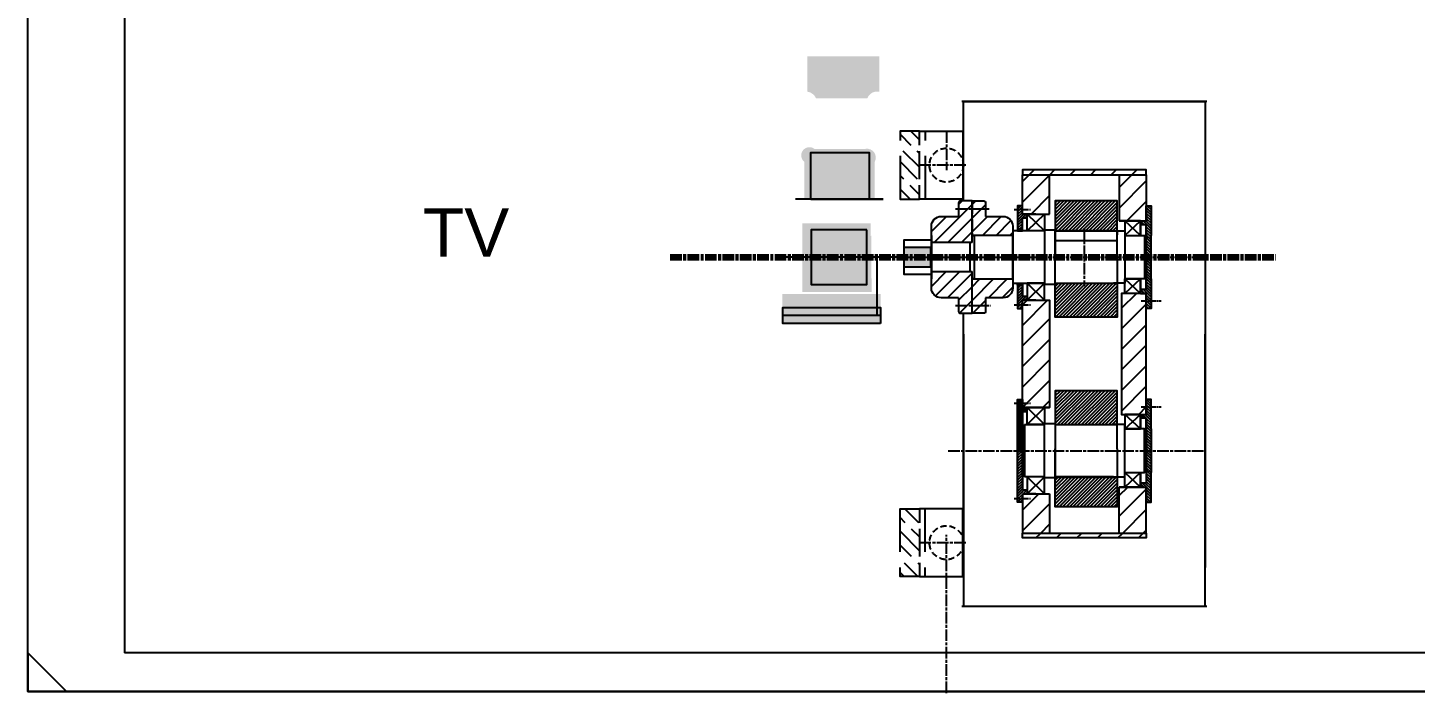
# Model space of a CAD drawing. Header units: millimetres. Extents: x -15074 to 21675, y -7568 to 6574.
# Drawn here: x 17685 to 19120, y 779 to 1467 of the extents above; entities that cross this region are included whole.
import ezdxf

# ---------------------------------------------------------------- set-up
doc = ezdxf.new("R2010")
doc.units = ezdxf.units.MM
for name, pattern in [('AM_ISO08W050', [18, 12, -1.5, 3, -1.5]), ('AM_ISO08W050x2', [9, 6, -0.75, 1.5, -0.75]), ('Amconstr', [9999, 9999, 0]), ('HIDDEN', [9.525, 6.35, -3.175])]:
    doc.linetypes.add(name, pattern=pattern)
for name, color, linetype, lineweight in [('AM_4', 92, 'Continuous', 25), ('AM_7', 142, 'AM_ISO08W050', 25), ('AM_8', 1, 'Continuous', 25), ('AM_CL', 1, 'Amconstr', 25)]:
    doc.layers.add(name, color=color, linetype=linetype, lineweight=lineweight)
doc.styles.get("Standard").update_dxf_attribs({"font": 'arial.ttf'})
doc.linetypes.add('Amzigzag', pattern='A,0.0001,[136,genltshp.shx,S=0.04,R=0,X=0,Y=0],-11', length=11.0001)
pattern_1 = [(45, (-305936.1341, -103511.4045), (-1.414213562, 1.414213562), [])]
pattern_2 = [(45, (-305936.1341, -103511.4045), (-0.7071067812, 0.7071067812), [])]
pattern_3 = [(135, (-305936.1341, -103511.4045), (-1.414213562, -1.414213562), [])]
pattern_4 = [(45, (10582.429, -1053.184), (-10.606602, 10.606602), [])]
pattern_5 = [(135, (-307119.982, -103436.944), (-7.0710678, -7.0710678), [])]
pattern_6 = [(45, (12038.4768, -1044.269), (-0.9899495, 0.9899495), [])]
pattern_7 = [(45, (10582.429, -1053.184), (-7.071068, 7.071068), [])]
pattern_8 = [(45, (12038.4767526, -1044.26900412), (-7.07106781187e-05, 7.07106781187e-05), [])]
pattern_9 = [(45, (15513.8655, -501.4792), (-1.767767, 1.767767), [])]
pattern_10 = [(45, (15513.8979, -499.4652), (-1.767767, 1.767767), [])]

msp = doc.modelspace()

# ---------------------------------------------------------------- hatches: boundary and pattern name
at = {"layer": 'AM_8', "true_color": 0xffffff}
h = msp.add_hatch(dxfattribs=at)
h.set_pattern_fill('_U', scale=0.0001, angle=225, style=0, pattern_type=0)
h.set_pattern_definition([(225, (26455.00768036, 4051.79688511), (7.07106781187e-05, -7.07106781187e-05), [])])
edge = h.paths.add_edge_path()
edge.add_line((18491.324, 1400.806), (18491.324, 1437.356))
edge.add_line((18491.324, 1437.356), (18565.459, 1437.356))
edge.add_line((18565.459, 1437.356), (18565.459, 1400.806))
edge.add_arc((18563.353, 1390.199), 10.815, 78.770049, 159.563225)
edge.add_line((18553.218, 1393.975), (18500.218, 1393.975))
edge.add_arc((18489.475, 1389.193), 11.759, 23.991719, 80.952488)
at = {"layer": 'AM_8', "true_color": 0x000000}
h = msp.add_hatch(dxfattribs=at)
h.set_pattern_fill('_U', color=18, scale=10, angle=135, style=0, pattern_type=0)
h.set_pattern_definition(pattern_5)
h.paths.add_polyline_path([(18587.004, 1345.62), (18607.004, 1345.62), (18607.004, 1359.945), (18587.004, 1359.945)])
at = {"layer": 'AM_8', "true_color": 0xffffff}
h = msp.add_hatch(dxfattribs=at)
h.set_pattern_fill('_U', scale=0.0001, angle=45, style=0, pattern_type=0)
h.set_pattern_definition(pattern_8)
edge = h.paths.add_edge_path()
edge.add_line((18488, 1328.445), (18488, 1289.795))
edge.add_line((18488, 1289.795), (18560.884, 1289.795))
edge.add_line((18560.884, 1289.795), (18560.884, 1328.445))
edge.add_arc((18552.838, 1332.767), 9.133, 331.75846, 458.626771)
edge.add_line((18551.468, 1341.796), (18498.468, 1341.796))
edge.add_arc((18493.387, 1335.001), 8.485, 53.21399, 230.588994)
at = {"layer": 'AM_8', "true_color": 0x000000}
h = msp.add_hatch(dxfattribs=at)
h.set_pattern_fill('_U', color=18, scale=10, angle=135, style=0, pattern_type=0)
h.set_pattern_definition(pattern_5)
h.paths.add_polyline_path([(18587.004, 1339.27), (18587.004, 1310.62), (18607.004, 1310.62), (18607.004, 1339.27)])
h = msp.add_hatch(dxfattribs=at)
h.set_pattern_fill('_U', color=18, scale=15, angle=45, style=0, pattern_type=0)
h.set_pattern_definition(pattern_4)
h.paths.add_polyline_path([(18841.504, 1319.945), (18713.504, 1319.945), (18713.504, 1314.945), (18841.504, 1314.945)])
h = msp.add_hatch(dxfattribs=at)
h.set_pattern_fill('_U', color=18, scale=15, angle=45, style=0, pattern_type=0)
h.set_pattern_definition(pattern_4)
h.paths.add_polyline_path([(18741.504, 1274.445), (18741.504, 1314.945), (18713.504, 1314.945), (18713.504, 1274.445)])
h = msp.add_hatch(dxfattribs=at)
h.set_pattern_fill('_U', color=18, scale=15, angle=45, style=0, pattern_type=0)
h.set_pattern_definition(pattern_4)
h.paths.add_polyline_path([(18841.504, 1267.445), (18841.504, 1314.945), (18813.504, 1314.945), (18813.504, 1267.445)])
h = msp.add_hatch(dxfattribs=at)
h.set_pattern_fill('_U', color=18, scale=10, angle=135, style=0, pattern_type=0)
h.set_pattern_definition(pattern_5)
h.paths.add_polyline_path([(18587.004, 1289.945), (18607.004, 1289.945), (18607.004, 1304.27), (18587.004, 1304.27)])
h = msp.add_hatch(dxfattribs=at)
h.set_pattern_fill('_U', color=18, scale=10, angle=45, style=0, pattern_type=0)
h.set_pattern_definition(pattern_7)
edge = h.paths.add_edge_path()
edge.add_line((18619.504, 1261.945), (18619.504, 1244.945))
edge.add_line((18619.504, 1244.945), (18661.504, 1244.945))
edge.add_line((18661.504, 1244.945), (18661.504, 1287.945))
edge.add_line((18661.504, 1287.945), (18649.504, 1287.945))
edge.add_arc((18649.504, 1285.945), 2, 90, 180)
edge.add_line((18647.504, 1285.945), (18647.504, 1271.945))
edge.add_line((18647.504, 1271.945), (18629.504, 1271.945))
edge.add_arc((18629.504, 1261.945), 10, 90, 180)
h = msp.add_hatch(dxfattribs=at)
h.set_pattern_fill('_U', color=18, scale=10, angle=45, style=0, pattern_type=0)
h.set_pattern_definition(pattern_7)
edge = h.paths.add_edge_path()
edge.add_arc((18673.504, 1285.945), 2, 0, 90)
edge.add_line((18673.504, 1287.945), (18661.504, 1287.945))
edge.add_line((18661.504, 1287.945), (18661.504, 1252.445))
edge.add_line((18661.504, 1252.445), (18703.504, 1252.445))
edge.add_line((18703.504, 1252.445), (18703.504, 1261.945))
edge.add_arc((18693.504, 1261.945), 10, 360, 450)
edge.add_line((18693.504, 1271.945), (18675.504, 1271.945))
edge.add_line((18675.504, 1271.945), (18675.504, 1285.945))
h = msp.add_hatch(dxfattribs=at)
h.set_pattern_fill('_U', color=18, scale=2, angle=45, style=0, pattern_type=0)
h.set_pattern_definition(pattern_1)
h.paths.add_polyline_path([(18713.504, 1282.945), (18708.504, 1282.945), (18708.504, 1258.945), (18713.504, 1258.945), (18713.504, 1270.445), (18718.504, 1270.445), (18718.504, 1274.445), (18713.504, 1274.445)])
h = msp.add_hatch(dxfattribs=at)
h.set_pattern_fill('_U', color=18, scale=2.5, angle=45, style=0, pattern_type=0)
h.set_pattern_definition(pattern_9)
h.paths.add_polyline_path([(18811.472, 1287.931), (18747.472, 1287.931), (18747.472, 1257.245), (18811.472, 1257.245)])
h = msp.add_hatch(dxfattribs=at)
h.set_pattern_fill('_U', color=18, scale=2, angle=135, style=0, pattern_type=0)
h.set_pattern_definition(pattern_3)
h.paths.add_polyline_path([(18835.504, 1267.445), (18835.504, 1263.445), (18841.504, 1263.445), (18841.504, 1252.445), (18846.504, 1252.445), (18846.504, 1282.945), (18841.504, 1282.945), (18841.504, 1267.445)])
at = {"layer": 'AM_8', "true_color": 0xffffff}
h = msp.add_hatch(dxfattribs=at)
h.set_pattern_fill('_U', scale=0.001, angle=45, style=0, pattern_type=0)
h.set_pattern_definition([(45, (10582.4291857, -1053.1842272), (-0.00070710678119, 0.00070710678119), [])])
h.paths.add_polyline_path([(18556.694, 1264.686), (18485.932, 1264.884), (18485.932, 1193.909), (18557.858, 1193.909), (18557.858, 1207.895), (18557.274, 1207.895), (18557.274, 1251.995), (18556.694, 1251.797)])
at = {"layer": 'AM_8', "true_color": 0x000000}
h = msp.add_hatch(dxfattribs=at)
h.set_pattern_fill('_U', color=18, angle=45, style=0, pattern_type=0)
h.set_pattern_definition(pattern_2)
h.paths.add_polyline_path([(18713.504, 1258.945), (18708.504, 1258.945), (18708.504, 1256.945), (18713.504, 1256.945)])
h = msp.add_hatch(dxfattribs=at)
h.set_pattern_fill('_U', color=18, scale=2, angle=135, style=0, pattern_type=0)
h.set_pattern_definition(pattern_3)
h.paths.add_polyline_path([(18846.504, 1207.445), (18846.504, 1252.445), (18841.504, 1252.445), (18841.504, 1207.445)])
at = {"layer": 'AM_8', "true_color": 0xffffff}
h = msp.add_hatch(dxfattribs=at)
h.set_pattern_fill('_U', scale=0.0001, angle=45, style=0, pattern_type=0)
h.set_pattern_definition(pattern_8)
h.paths.add_polyline_path([(18618.838, 1239.987), (18596.968, 1239.987), (18590.968, 1239.987), (18590.968, 1222.795), (18590.968, 1219.903), (18618.838, 1219.903)])
at = {"layer": 'AM_8', "true_color": 0x000000}
h = msp.add_hatch(dxfattribs=at)
h.set_pattern_fill('_U', color=18, scale=10, angle=45, style=0, pattern_type=0)
h.set_pattern_definition(pattern_7)
edge = h.paths.add_edge_path()
edge.add_arc((18629.504, 1197.945), 10, 180, 270)
edge.add_line((18629.504, 1187.945), (18647.504, 1187.945))
edge.add_line((18647.504, 1187.945), (18647.504, 1173.945))
edge.add_arc((18649.504, 1173.945), 2, 180, 270)
edge.add_line((18649.504, 1171.945), (18661.504, 1171.945))
edge.add_line((18661.504, 1171.945), (18661.504, 1214.945))
edge.add_line((18661.504, 1214.945), (18619.504, 1214.945))
edge.add_line((18619.504, 1214.945), (18619.504, 1197.945))
h = msp.add_hatch(dxfattribs=at)
h.set_pattern_fill('_U', color=18, scale=10, angle=45, style=0, pattern_type=0)
h.set_pattern_definition(pattern_7)
edge = h.paths.add_edge_path()
edge.add_line((18661.504, 1171.945), (18673.504, 1171.945))
edge.add_arc((18673.504, 1173.945), 2, 270, 360)
edge.add_line((18675.504, 1173.945), (18675.504, 1187.945))
edge.add_line((18675.504, 1187.945), (18693.504, 1187.945))
edge.add_arc((18693.504, 1197.945), 10, 270, 360)
edge.add_line((18703.504, 1197.945), (18703.504, 1207.445))
edge.add_line((18703.504, 1207.445), (18661.504, 1207.445))
edge.add_line((18661.504, 1207.445), (18661.504, 1171.945))
h = msp.add_hatch(dxfattribs=at)
h.set_pattern_fill('_U', color=18, scale=2, angle=135, style=0, pattern_type=0)
h.set_pattern_definition(pattern_3)
h.paths.add_polyline_path([(18835.504, 1196.445), (18835.504, 1192.445), (18841.504, 1192.445), (18841.504, 1176.945), (18846.504, 1176.945), (18846.504, 1207.404), (18841.504, 1207.404), (18841.504, 1196.445)])
at = {"layer": 'AM_8', "true_color": 0xffffff}
h = msp.add_hatch(dxfattribs=at)
h.set_pattern_fill('_U', scale=1e-05, angle=45, style=0, pattern_type=0)
h.set_pattern_definition([(45, (12038.476752604, -1044.26900412), (-7.071067811865e-06, 7.071067811865e-06), [])])
h.paths.add_polyline_path([(18566.968, 1191.872), (18465.251, 1191.872), (18465.251, 1170.095), (18466.039, 1170.095), (18466.039, 1161.457), (18566.968, 1161.457)])
at = {"layer": 'AM_8', "true_color": 0x000000}
h = msp.add_hatch(dxfattribs=at)
h.set_pattern_fill('_U', color=18, angle=45, style=0, pattern_type=0)
h.set_pattern_definition(pattern_2)
h.paths.add_polyline_path([(18708.504, 1200.945), (18713.504, 1200.945), (18713.504, 1202.945), (18708.504, 1202.945)])
h = msp.add_hatch(dxfattribs=at)
h.set_pattern_fill('_U', color=18, scale=2, angle=45, style=0, pattern_type=0)
h.set_pattern_definition(pattern_1)
h.paths.add_polyline_path([(18713.504, 1176.945), (18713.504, 1185.445), (18718.504, 1185.445), (18718.504, 1189.445), (18713.504, 1189.445), (18713.504, 1200.945), (18708.504, 1200.945), (18708.504, 1176.945)])
h = msp.add_hatch(dxfattribs=at)
h.set_pattern_fill('_U', color=18, scale=2.5, angle=45, style=0, pattern_type=0)
h.set_pattern_definition(pattern_10)
h.paths.add_polyline_path([(18811.504, 1202.945), (18747.504, 1202.945), (18747.504, 1167.945), (18811.504, 1167.945)])
h = msp.add_hatch(dxfattribs=at)
h.set_pattern_fill('_U', color=18, scale=15, angle=45, style=0, pattern_type=0)
h.set_pattern_definition(pattern_4)
h.paths.add_polyline_path([(18816.011, 1192.445), (18816.011, 1067.445), (18841.504, 1067.445), (18841.504, 1192.445)])
h = msp.add_hatch(dxfattribs=at)
h.set_pattern_fill('_U', color=18, scale=15, angle=45, style=0, pattern_type=0)
h.set_pattern_definition(pattern_4)
h.paths.add_polyline_path([(18741.504, 1074.445), (18741.504, 1185.445), (18713.504, 1185.445), (18713.504, 1074.445)])
h = msp.add_hatch(dxfattribs=at)
h.set_pattern_fill('_U', color=18, scale=2.5, angle=45, style=0, pattern_type=0)
h.set_pattern_definition(pattern_10)
h.paths.add_polyline_path([(18811.504, 1056.945), (18747.504, 1056.945), (18747.504, 1091.945), (18811.504, 1091.945)])
h = msp.add_hatch(dxfattribs=at)
h.set_pattern_fill('_U', color=18, scale=1.4, angle=45, style=0, pattern_type=0)
h.set_pattern_definition(pattern_6)
h.paths.add_polyline_path([(18708.504, 1029.945), (18713.504, 1029.945), (18713.504, 1082.945), (18708.504, 1082.945)])
h = msp.add_hatch(dxfattribs=at)
h.set_pattern_fill('_U', color=18, scale=2, angle=135, style=0, pattern_type=0)
h.set_pattern_definition(pattern_3)
h.paths.add_polyline_path([(18835.504, 1063.445), (18835.504, 1067.445), (18841.504, 1067.445), (18841.504, 1082.945), (18846.504, 1082.945), (18846.504, 1052.486), (18841.504, 1052.486), (18841.504, 1063.445)])
h = msp.add_hatch(dxfattribs=at)
h.set_pattern_fill('_U', color=18, scale=1.4, angle=45, style=0, pattern_type=0)
h.set_pattern_definition(pattern_6)
h.paths.add_polyline_path([(18718.504, 1074.445), (18713.504, 1074.445), (18713.504, 1070.445), (18718.504, 1070.445)])
h = msp.add_hatch(dxfattribs=at)
h.set_pattern_fill('_U', color=18, scale=2, angle=135, style=0, pattern_type=0)
h.set_pattern_definition(pattern_3)
h.paths.add_polyline_path([(18846.504, 1052.445), (18846.504, 1007.445), (18841.504, 1007.445), (18841.504, 1052.445)])
h = msp.add_hatch(dxfattribs=at)
h.set_pattern_fill('_U', color=18, scale=2, angle=45, style=0, pattern_type=0)
h.set_pattern_definition(pattern_1)
h.paths.add_polyline_path([(18713.504, 976.945), (18708.504, 976.945), (18708.504, 1029.945), (18713.504, 1029.945), (18713.504, 989.445), (18718.504, 989.445), (18718.504, 985.445), (18713.504, 985.445)])
h = msp.add_hatch(dxfattribs=at)
h.set_pattern_fill('_U', color=18, scale=2, angle=135, style=0, pattern_type=0)
h.set_pattern_definition(pattern_3)
h.paths.add_polyline_path([(18835.504, 992.445), (18835.504, 996.445), (18841.504, 996.445), (18841.504, 1007.445), (18846.504, 1007.445), (18846.504, 976.945), (18841.504, 976.945), (18841.504, 992.445)])
h = msp.add_hatch(dxfattribs=at)
h.set_pattern_fill('_U', color=18, scale=2.5, angle=45, style=0, pattern_type=0)
h.set_pattern_definition(pattern_9)
h.paths.add_polyline_path([(18811.472, 971.959), (18747.472, 971.959), (18747.472, 1002.645), (18811.472, 1002.645)])
h = msp.add_hatch(dxfattribs=at)
h.set_pattern_fill('_U', color=18, scale=15, angle=45, style=0, pattern_type=0)
h.set_pattern_definition(pattern_4)
h.paths.add_polyline_path([(18841.504, 992.445), (18841.504, 944.945), (18813.504, 944.945), (18813.504, 992.445)])
h = msp.add_hatch(dxfattribs=at)
h.set_pattern_fill('_U', color=18, scale=15, angle=45, style=0, pattern_type=0)
h.set_pattern_definition(pattern_4)
h.paths.add_polyline_path([(18741.504, 985.445), (18741.504, 944.945), (18713.504, 944.945), (18713.504, 985.445)])
h = msp.add_hatch(dxfattribs=at)
h.set_pattern_fill('_U', color=18, scale=10, angle=135, style=0, pattern_type=0)
h.set_pattern_definition(pattern_5)
h.paths.add_polyline_path([(18587.004, 969.945), (18607.004, 969.945), (18607.004, 955.62), (18587.004, 955.62)])
h = msp.add_hatch(dxfattribs=at)
h.set_pattern_fill('_U', color=18, scale=10, angle=135, style=0, pattern_type=0)
h.set_pattern_definition(pattern_5)
h.paths.add_polyline_path([(18587.004, 920.62), (18587.004, 949.27), (18607.004, 949.27), (18607.004, 920.62)])
h = msp.add_hatch(dxfattribs=at)
h.set_pattern_fill('_U', color=18, scale=15, angle=45, style=0, pattern_type=0)
h.set_pattern_definition(pattern_4)
h.paths.add_polyline_path([(18841.504, 939.945), (18713.504, 939.945), (18713.504, 944.945), (18841.504, 944.945)])
h = msp.add_hatch(dxfattribs=at)
h.set_pattern_fill('_U', color=18, scale=10, angle=135, style=0, pattern_type=0)
h.set_pattern_definition(pattern_5)
h.paths.add_polyline_path([(18587.004, 914.27), (18607.004, 914.27), (18607.004, 899.945), (18587.004, 899.945)])

# ---------------------------------------------------------------- linework, layer by layer
for p, q in [((18613.004, 1359.945), (18613.004, 1350.383)), ((18713.504, 1314.945), (18841.504, 1314.945)), ((18569.447, 1289.795), (18478.968, 1289.795)), ((18494.968, 1289.795), (18569.447, 1289.795)), ((18727.504, 1274.445), (18713.504, 1274.445)), ((18713.504, 1274.445), (18741.504, 1274.445)), ((18718.504, 1274.445), (18736.504, 1256.945)), ((18736.504, 1274.445), (18718.504, 1256.945)), ((18819.504, 1267.445), (18813.504, 1267.445)), ((18813.504, 1267.445), (18841.504, 1267.445)), ((18819.504, 1252.445), (18835.504, 1267.445)), ((18835.504, 1252.445), (18819.504, 1267.445)), ((18835.504, 1267.445), (18835.504, 1252.445)), ((18661.504, 1244.945), (18661.504, 1252.445)), ((18590.968, 1247.445), (18590.968, 1213.77)), ((18562.968, 1229.945), (18562.968, 1170.095)), ((18661.504, 1207.445), (18661.504, 1214.945)), ((18819.504, 1207.445), (18835.504, 1192.445)), ((18835.504, 1207.445), (18819.504, 1192.445)), ((18835.504, 1192.445), (18835.504, 1207.445)), ((18718.504, 1185.445), (18736.504, 1202.945)), ((18736.504, 1185.445), (18718.504, 1202.945)), ((18835.504, 1192.445), (18841.504, 1192.445)), ((18727.504, 1185.445), (18713.504, 1185.445)), ((18713.504, 1185.445), (18741.504, 1185.445)), ((18464.968, 1170.095), (18566.968, 1170.095)), ((18727.504, 1074.445), (18713.504, 1074.445)), ((18713.504, 1074.445), (18741.504, 1074.445)), ((18718.504, 1074.445), (18736.504, 1056.945)), ((18736.504, 1074.445), (18718.504, 1056.945)), ((18819.504, 1052.445), (18835.504, 1067.445)), ((18835.504, 1052.445), (18819.504, 1067.445)), ((18835.504, 1067.445), (18835.504, 1052.445)), ((18835.504, 1067.445), (18841.504, 1067.445)), ((18819.504, 1007.445), (18835.504, 992.445)), ((18835.504, 1007.445), (18819.504, 992.445)), ((18835.504, 992.445), (18835.504, 1007.445)), ((18718.504, 985.445), (18736.504, 1002.945)), ((18736.504, 985.445), (18718.504, 1002.945)), ((18819.504, 992.445), (18813.504, 992.445)), ((18813.504, 992.445), (18841.504, 992.445)), ((18727.504, 985.445), (18713.504, 985.445)), ((18713.504, 985.445), (18741.504, 985.445)), ((18713.504, 944.945), (18841.504, 944.945)), ((18613.004, 899.945), (18613.004, 909.508)), ((17685.424, 821.159), (17725.424, 781.159))]:
    msp.add_line(p, q)
for points in [[(17685.424, 2461.159), (20061.424, 2461.159), (20061.424, 781.159), (17685.424, 781.159)], [(18554.968, 1289.795), (18494.968, 1289.795), (18494.968, 1338.101), (18554.968, 1338.101)], [(18713.504, 1314.945), (18841.504, 1314.945), (18841.504, 1319.945), (18713.504, 1319.945)], [(18747.472, 1257.245), (18811.472, 1257.245), (18811.472, 1287.931), (18747.472, 1287.931)], [(18736.504, 1256.945), (18718.504, 1256.945), (18718.504, 1274.445), (18736.504, 1274.445)], [(18819.504, 1252.445), (18835.504, 1252.445), (18835.504, 1267.445), (18819.504, 1267.445)], [(18552.768, 1258.242), (18495.191, 1258.242), (18495.191, 1201.649), (18552.768, 1201.649)], [(18708.504, 1256.945), (18713.504, 1256.945), (18713.504, 1258.945), (18708.504, 1258.945)], [(18747.504, 1257.945), (18736.504, 1257.945), (18736.504, 1201.945), (18747.504, 1201.945)], [(18619.504, 1247.445), (18590.968, 1247.445), (18590.968, 1212.445), (18619.504, 1212.445)], [(18618.838, 1239.987), (18590.968, 1239.987), (18590.968, 1219.903), (18618.838, 1219.903)], [(18819.504, 1207.445), (18835.504, 1207.445), (18835.504, 1192.445), (18819.504, 1192.445)], [(18708.504, 1202.945), (18713.504, 1202.945), (18713.504, 1200.945), (18708.504, 1200.945)], [(18736.504, 1202.945), (18718.504, 1202.945), (18718.504, 1185.445), (18736.504, 1185.445)], [(18747.504, 1202.945), (18811.504, 1202.945), (18811.504, 1167.945), (18747.504, 1167.945)], [(18841.504, 1192.445), (18816.011, 1192.445), (18816.011, 1067.445), (18841.504, 1067.445)], [(18566.968, 1161.457), (18466.039, 1161.457), (18466.039, 1177.951), (18566.968, 1177.951)], [(18713.504, 1185.445), (18741.504, 1185.445), (18741.504, 1074.445), (18713.504, 1074.445)], [(18747.504, 1056.945), (18811.504, 1056.945), (18811.504, 1091.945), (18747.504, 1091.945)], [(18736.504, 1056.945), (18718.504, 1056.945), (18718.504, 1074.445), (18736.504, 1074.445)], [(18819.504, 1052.445), (18835.504, 1052.445), (18835.504, 1067.445), (18819.504, 1067.445)], [(18747.504, 1001.945), (18736.504, 1001.945), (18736.504, 1057.945), (18747.504, 1057.945)], [(18819.504, 1007.445), (18835.504, 1007.445), (18835.504, 992.445), (18819.504, 992.445)], [(18736.504, 1002.945), (18718.504, 1002.945), (18718.504, 985.445), (18736.504, 985.445)], [(18747.472, 1002.645), (18811.472, 1002.645), (18811.472, 971.959), (18747.472, 971.959)], [(18713.504, 944.945), (18841.504, 944.945), (18841.504, 939.945), (18713.504, 939.945)]]:
    msp.add_lwpolyline(points, close=True)
for points in [[(17785.424, 781.159), (17685.424, 781.159), (17685.424, 2461.159), (17785.424, 2461.159)], [(17785.424, 2421.159), (17785.424, 821.159)], [(18652.504, 1287.945), (18652.504, 1390.811), (18902.504, 1390.811), (18902.504, 909.436)], [(18607.004, 1345.62), (18607.004, 1359.945), (18587.004, 1359.945), (18587.004, 1350.383)], [(18607.004, 1345.62), (18607.004, 1359.945), (18613.004, 1359.945), (18613.004, 1350.383)], [(18607.004, 1345.62), (18607.004, 1359.945), (18652.004, 1359.945), (18652.004, 1289.945), (18607.004, 1289.945), (18607.004, 1304.27)], [(18587.004, 1334.508), (18587.004, 1289.945), (18607.004, 1289.945), (18607.004, 1304.27)], [(18607.004, 1310.62), (18607.004, 1339.27)], [(18607.004, 1310.62), (18607.004, 1339.27)], [(18607.004, 1310.62), (18607.004, 1339.27)], [(18613.004, 1334.508), (18613.004, 1289.945), (18607.004, 1289.945), (18607.004, 1304.27)], [(18713.504, 1274.445), (18713.504, 1314.945)], [(18741.504, 1274.445), (18741.504, 1314.945)], [(18813.504, 1314.945), (18813.504, 1267.445)], [(18841.504, 1314.945), (18841.504, 1267.445)], [(18713.504, 1274.445), (18713.504, 1282.945), (18708.504, 1282.945), (18708.504, 1256.945)], [(18811.504, 1227.945), (18811.504, 1287.945), (18747.472, 1287.945), (18747.472, 1227.945)], [(18841.504, 1267.445), (18841.504, 1282.945), (18846.504, 1282.945), (18846.504, 1252.445)], [(18708.504, 1274.445), (18708.504, 1270.445)], [(18713.504, 1270.445), (18718.504, 1270.445), (18718.504, 1274.445), (18713.504, 1274.445)], [(18713.504, 1256.945), (18713.504, 1270.445)], [(18841.504, 1263.445), (18835.504, 1263.445), (18835.504, 1267.445), (18841.504, 1267.445)], [(18841.504, 1252.445), (18841.504, 1263.445)], [(18846.504, 1267.445), (18846.504, 1263.445)], [(18619.504, 1252.445), (18619.504, 1207.445)], [(18661.504, 1207.445), (18703.504, 1207.445), (18703.504, 1252.445), (18661.504, 1252.445)], [(18661.504, 1244.945), (18661.504, 1252.445), (18663.654, 1252.445), (18663.654, 1207.445), (18661.504, 1207.445), (18661.504, 1214.945)], [(18736.504, 1256.945), (18703.504, 1256.945)], [(18708.504, 1256.945), (18703.504, 1256.945), (18703.504, 1202.945), (18708.504, 1202.945)], [(18747.472, 1252.945), (18747.472, 1257.245), (18811.504, 1257.245), (18811.504, 1252.945)], [(18747.472, 1252.945), (18747.472, 1246.945), (18811.504, 1246.945), (18811.504, 1252.945)], [(18807.504, 1256.945), (18747.504, 1256.945)], [(18807.504, 1256.945), (18819.504, 1256.945), (18819.504, 1202.945), (18807.504, 1202.945)], [(18819.504, 1252.445), (18839.696, 1252.445), (18839.696, 1207.445), (18819.504, 1207.445)], [(18841.504, 1207.445), (18841.504, 1252.445)], [(18846.504, 1207.445), (18846.504, 1252.445)], [(18661.504, 1244.945), (18619.504, 1244.945), (18619.504, 1214.945), (18661.504, 1214.945)], [(18661.504, 1244.945), (18659.271, 1244.945), (18659.271, 1214.945), (18661.504, 1214.945)], [(18811.504, 1227.945), (18811.504, 1167.945), (18747.472, 1167.945), (18747.472, 1227.945)], [(18841.504, 1229.945), (18841.504, 1207.445)], [(18846.504, 1207.445), (18846.504, 1176.945), (18841.504, 1176.945), (18841.504, 1192.445)], [(18841.504, 1196.445), (18841.504, 1207.445)], [(18703.504, 1202.945), (18736.504, 1202.945)], [(18708.504, 1202.945), (18708.504, 1176.945), (18713.504, 1176.945), (18713.504, 1185.445)], [(18713.504, 1189.445), (18713.504, 1202.945)], [(18747.504, 1202.945), (18807.504, 1202.945)], [(18841.504, 1196.445), (18835.504, 1196.445), (18835.504, 1192.445), (18841.504, 1192.445)], [(18713.504, 1189.445), (18718.504, 1189.445), (18718.504, 1185.445), (18713.504, 1185.445)], [(18652.504, 909.436), (18652.504, 1171.945)], [(18652.504, 1150.454), (18652.504, 869.079)], [(18902.504, 869.079), (18902.504, 1150.454)], [(18811.504, 1031.945), (18811.504, 1091.945), (18747.472, 1091.945), (18747.472, 1031.945)], [(18708.504, 1056.945), (18708.504, 1082.945), (18713.504, 1082.945), (18713.504, 1074.445)], [(18846.504, 1052.445), (18846.504, 1082.945), (18841.504, 1082.945), (18841.504, 1067.445)], [(18713.504, 1070.445), (18718.504, 1070.445), (18718.504, 1074.445), (18713.504, 1074.445)], [(18713.504, 1070.445), (18713.504, 1056.945)], [(18841.504, 1063.445), (18835.504, 1063.445), (18835.504, 1067.445), (18841.504, 1067.445)], [(18841.504, 1063.445), (18841.504, 1052.445)], [(18708.504, 1058.945), (18708.504, 1056.945)], [(18708.504, 1002.945), (18708.504, 1056.945)], [(18713.504, 1056.945), (18713.504, 1058.945)], [(18713.504, 1056.945), (18713.504, 1002.945)], [(18713.504, 1002.945), (18713.504, 1056.945)], [(18715.504, 1056.945), (18736.504, 1056.945)], [(18715.504, 1056.945), (18715.504, 1002.945)], [(18747.504, 1056.945), (18807.504, 1056.945)], [(18807.504, 1002.945), (18819.504, 1002.945), (18819.504, 1056.945), (18807.504, 1056.945)], [(18819.504, 1007.445), (18839.696, 1007.445), (18839.696, 1052.445), (18819.504, 1052.445)], [(18841.504, 1029.945), (18841.504, 1052.445)], [(18841.504, 1052.445), (18841.504, 1007.445)], [(18846.504, 1052.445), (18846.504, 1007.445)], [(18811.504, 1031.945), (18811.504, 971.945), (18747.472, 971.945), (18747.472, 1031.945)], [(18841.504, 1007.445), (18841.504, 996.445)], [(18841.504, 992.445), (18841.504, 976.945), (18846.504, 976.945), (18846.504, 1007.445)], [(18713.504, 985.445), (18713.504, 976.945), (18708.504, 976.945), (18708.504, 1002.945)], [(18708.504, 1000.945), (18708.504, 1002.945)], [(18713.504, 1002.945), (18713.504, 989.445)], [(18713.504, 1002.945), (18713.504, 1000.945)], [(18736.504, 1002.945), (18715.504, 1002.945)], [(18807.504, 1002.945), (18747.504, 1002.945)], [(18813.504, 944.945), (18813.504, 992.445)], [(18841.504, 996.445), (18835.504, 996.445), (18835.504, 992.445), (18841.504, 992.445)], [(18841.504, 944.945), (18841.504, 992.445)], [(18846.504, 992.445), (18846.504, 996.445)], [(18708.504, 985.445), (18708.504, 989.445)], [(18713.504, 989.445), (18718.504, 989.445), (18718.504, 985.445), (18713.504, 985.445)], [(18713.504, 985.445), (18713.504, 944.945)], [(18741.504, 985.445), (18741.504, 944.945)], [(18587.004, 925.383), (18587.004, 969.945), (18607.004, 969.945), (18607.004, 955.62)], [(18607.004, 914.27), (18607.004, 899.945), (18652.004, 899.945), (18652.004, 969.945), (18607.004, 969.945), (18607.004, 955.62)], [(18613.004, 925.383), (18613.004, 969.945), (18607.004, 969.945), (18607.004, 955.62)], [(18607.004, 949.27), (18607.004, 920.62)], [(18607.004, 949.27), (18607.004, 920.62)], [(18607.004, 949.27), (18607.004, 920.62)], [(18607.004, 914.27), (18607.004, 899.945), (18587.004, 899.945), (18587.004, 909.508)], [(18607.004, 914.27), (18607.004, 899.945), (18613.004, 899.945), (18613.004, 909.508)], [(17685.424, 821.159), (17685.424, 781.159), (20061.424, 781.159), (20061.424, 821.159)], [(20021.424, 821.159), (17785.424, 821.159)]]:
    msp.add_lwpolyline(points)
for points in [[(18661.504, 1252.445), (18661.504, 1287.945), (18649.504, 1287.945, 0.41421356), (18647.504, 1285.945), (18647.504, 1271.945)], [(18661.504, 1252.445), (18661.504, 1287.945), (18673.504, 1287.945, -0.41421356), (18675.504, 1285.945), (18675.504, 1271.945)], [(18647.504, 1187.945), (18629.504, 1187.945, -0.41421356), (18619.504, 1197.945), (18619.504, 1261.945, -0.41421356), (18629.504, 1271.945), (18647.504, 1271.945)], [(18675.504, 1271.945), (18693.504, 1271.945, -0.41421356), (18703.504, 1261.945), (18703.504, 1197.945, -0.41421356), (18693.504, 1187.945), (18675.504, 1187.945)], [(18647.504, 1187.945), (18647.504, 1173.945, 0.41421356), (18649.504, 1171.945), (18661.504, 1171.945), (18661.504, 1207.445)], [(18675.504, 1187.945), (18675.504, 1173.945, -0.41421356), (18673.504, 1171.945), (18661.504, 1171.945), (18661.504, 1207.445)]]:
    msp.add_lwpolyline(points, format="xyb")
at = {"linetype": 'HIDDEN'}
for centre in [(18635.004, 1324.945), (18635.004, 934.945)]:
    msp.add_circle(centre, 17.5, dxfattribs=at)
at = {"layer": 'AM_4', "linetype": 'Amzigzag', "ltscale": 5}
for points in [[(18904.254, 1390.811), (18650.754, 1390.811)], [(18904.254, 869.079), (18650.754, 869.079)]]:
    msp.add_lwpolyline(points, dxfattribs=at)
at = {"layer": 'AM_7'}
for p, q in [((18635.004, 1359.945), (18635.004, 1319.921)), ((18655.004, 1324.945), (18607.004, 1324.945)), ((18644.504, 1279.945), (18680.025, 1279.945)), ((18661.504, 1286.641), (18661.504, 1252.445)), ((18777.504, 1259.945), (18777.504, 1199.945)), ((18593.968, 1229.945), (18459.968, 1229.945)), ((18593.968, 1229.945), (18728.319, 1229.945)), ((18636.792, 1229.945), (18902.504, 1229.945)), ((18644.504, 1179.945), (18680.82, 1179.945)), ((18636.792, 1029.945), (18902.504, 1029.945)), ((18655.004, 934.945), (18607.004, 934.945)), ((18635.004, 779.474), (18635.004, 942.97))]:
    msp.add_line(p, q, dxfattribs=at)
at = {"layer": 'AM_7', "linetype": 'AM_ISO08W050x2'}
for p, q in [((18704.973, 1279.177), (18722.035, 1279.177)), ((18704.973, 1180.713), (18722.035, 1180.713)), ((18836.248, 1184.695), (18856.76, 1184.695)), ((18704.973, 1079.177), (18722.035, 1079.177)), ((18836.248, 1075.195), (18856.76, 1075.195)), ((18704.973, 980.713), (18722.035, 980.713))]:
    msp.add_line(p, q, dxfattribs=at)
at = {"layer": 'AM_7', "color": 0, "lineweight": 211}
msp.add_line((18349.488, 1229.945), (18975.379, 1229.945), dxfattribs=at)
at = {"layer": 'AM_CL'}
for p, q in [((18841.504, 1207.445), (18841.504, 1196.445)), ((18713.504, 1202.945), (18713.504, 1189.445)), ((18713.504, 1056.945), (18713.504, 1070.445)), ((18841.504, 1052.445), (18841.504, 1063.445))]:
    msp.add_line(p, q, dxfattribs=at)

# ---------------------------------------------------------------- texts
at = {"insert": (18093.876, 1280.431), "char_height": 50, "attachment_point": 1}
msp.add_mtext_dynamic_manual_height_columns('TV', width=134.62434, gutter_width=12.5, heights=[0], dxfattribs=at)

doc.saveas('drawing.dxf')
